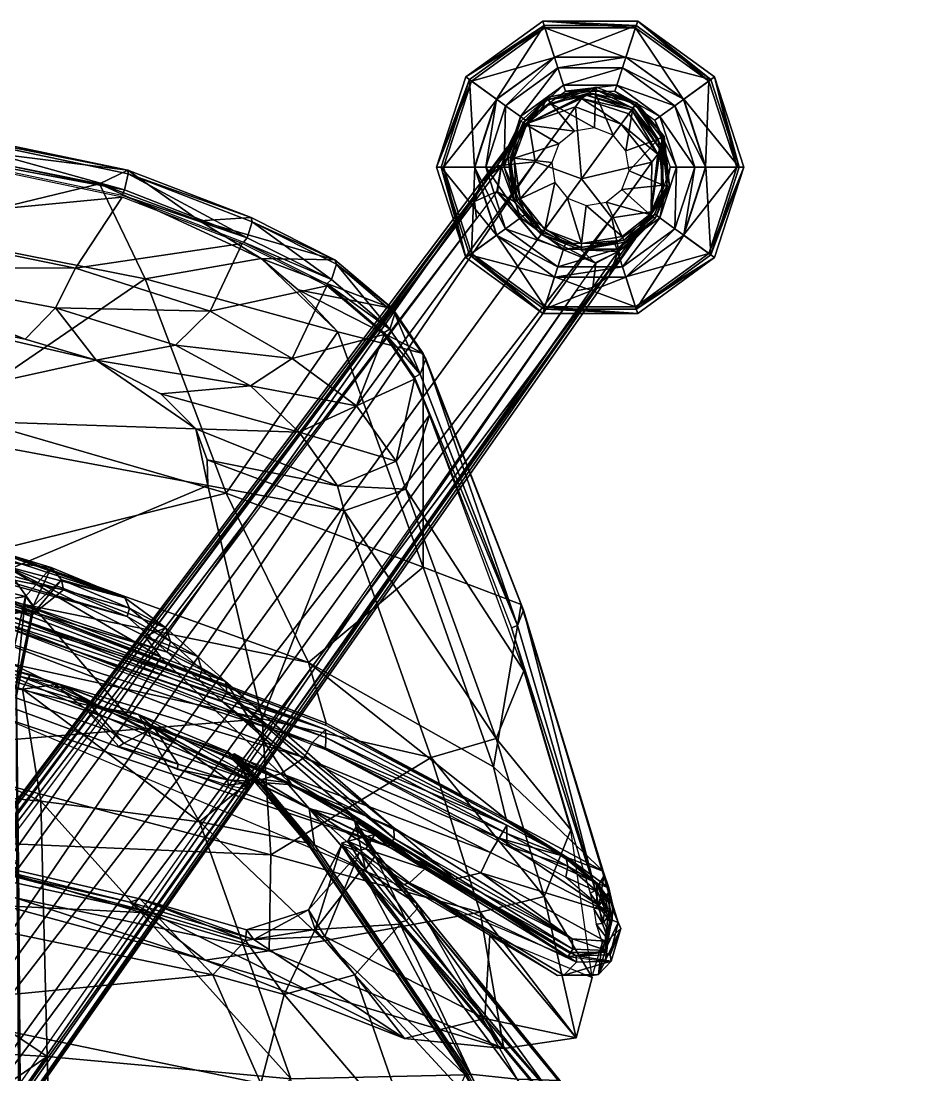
# Model space of a CAD drawing. Header units: inches. Extents: x -13.3 to 13.3, y -2.3 to 23.
# Drawn here: x 3.92 to 9.8, y 16.19 to 23.03 of the extents above; entities that cross this region are included whole.
import ezdxf

# ---------------------------------------------------------------- set-up
doc = ezdxf.new("R2010")
doc.units = ezdxf.units.IN
doc.header["$MEASUREMENT"] = 0
for name, color, linetype in [('AFUSE-3D-042', 42, 'Continuous'), ('AFUSE-3D-043', 43, 'Continuous'), ('AFUSE-3D-072', 72, 'Continuous'), ('AFUSE-3D-073', 73, 'Continuous'), ('AFUSE-3D-074', 74, 'Continuous')]:
    doc.layers.add(name, color=color, linetype=linetype)

msp = doc.modelspace()

# ---------------------------------------------------------------- meshes
at = {"layer": 'AFUSE-3D-042'}
mesh = msp.add_polyface(dxfattribs=at)
corners = [(8.6108, 22.0837, 0.102), (8.4202, 22.6702, 0.102), (7.9213, 23.0327, 0.102), (7.3046, 23.0327, 0.102), (6.8057, 22.6702, 0.102), (6.6151, 22.0837, 0.102), (6.8057, 21.4972, 0.102), (7.3046, 21.1347, 0.102), (7.9213, 21.1347, 0.102), (8.4202, 21.4972, 0.102), (8.6108, 22.0837, 0.1522), (8.4202, 22.6702, 0.1522), (7.9213, 23.0327, 0.1522), (7.3046, 23.0327, 0.1522), (6.8057, 22.6702, 0.1522), (6.6151, 22.0837, 0.1522), (6.8057, 21.4972, 0.1522), (7.3046, 21.1347, 0.1522), (7.9213, 21.1347, 0.1522), (8.4202, 21.4972, 0.1522), (8.3638, 22.0837, 0.289), (8.2204, 22.525, 0.289), (7.845, 22.7978, 0.289), (7.3809, 22.7978, 0.289), (7.0055, 22.525, 0.289), (6.8621, 22.0837, 0.289), (7.0055, 21.6424, 0.289), (7.3809, 21.3696, 0.289), (7.845, 21.3696, 0.289), (8.2204, 21.6424, 0.289), (8.5808, 22.0837, 0.2028), (8.3959, 22.6526, 0.2028), (7.912, 23.0042, 0.2028), (7.3139, 23.0042, 0.2028), (6.83, 22.6526, 0.2028), (6.6451, 22.0837, 0.2028), (6.83, 21.5148, 0.2028), (7.3139, 21.1632, 0.2028), (7.912, 21.1632, 0.2028), (8.3959, 21.5148, 0.2028), (8.2915, 22.0837, 0.3924), (8.1619, 22.4826, 0.3924), (7.8226, 22.7291, 0.3924), (7.4032, 22.7291, 0.3924), (7.0639, 22.4826, 0.3924), (6.9343, 22.0837, 0.3924), (7.0639, 21.6848, 0.3924), (7.4032, 21.4383, 0.3924), (7.8226, 21.4383, 0.3924), (8.1619, 21.6848, 0.3924), (8.1725, 22.0837, 2.6379), (8.0656, 22.4126, 2.6379), (7.7858, 22.6158, 2.6379), (7.44, 22.6158, 2.6379), (7.1603, 22.4126, 2.6379), (7.0534, 22.0837, 2.6379), (7.1603, 21.7548, 2.6379), (7.44, 21.5516, 2.6379), (7.7858, 21.5516, 2.6379), (8.0656, 21.7548, 2.6379), (8.1323, 22.0837, 2.6929), (8.0331, 22.389, 2.6929), (7.7734, 22.5776, 2.6929), (7.4525, 22.5776, 2.6929), (7.1928, 22.389, 2.6929), (7.0936, 22.0837, 2.6929), (7.1928, 21.7785, 2.6929), (7.4525, 21.5898, 2.6929), (7.7734, 21.5898, 2.6929), (8.0331, 21.7785, 2.6929), (8.5647, 22.0837, 0.0477), (8.3829, 22.6431, 0.0477), (7.9071, 22.9889, 0.0477), (7.3188, 22.9889, 0.0477), (6.8429, 22.6431, 0.0477), (6.6612, 22.0837, 0.0477), (6.8429, 21.5243, 0.0477), (7.3188, 21.1785, 0.0477), (7.9071, 21.1785, 0.0477), (8.3829, 21.5243, 0.0477), (8.3618, 22.0837, 0), (8.2188, 22.5239, 0), (7.8444, 22.7959, 0), (7.3815, 22.7959, 0), (7.0071, 22.5239, 0), (6.864, 22.0837, 0), (7.0071, 21.6435, 0), (7.3815, 21.3715, 0), (7.8444, 21.3715, 0), (8.2188, 21.6435, 0)]
mesh.append_faces([[corners[k] for k in face] for face in [(0, 1, 11), (11, 10, 0), (1, 2, 12), (12, 11, 1), (2, 3, 13), (13, 12, 2), (3, 4, 14), (14, 13, 3), (4, 5, 15), (15, 14, 4), (5, 6, 16), (16, 15, 5), (6, 7, 17), (17, 16, 6), (7, 8, 18), (18, 17, 7), (8, 9, 19), (19, 18, 8), (9, 0, 10), (10, 19, 9), (11, 31, 30), (30, 10, 11), (12, 32, 31), (31, 11, 12), (13, 33, 32), (32, 12, 13), (14, 34, 33), (33, 13, 14), (15, 35, 34), (34, 14, 15), (16, 36, 35), (35, 15, 16), (17, 37, 36), (36, 16, 17), (18, 38, 37), (37, 17, 18), (19, 39, 38), (38, 18, 19), (10, 30, 39), (39, 19, 10), (21, 20, 30), (30, 31, 21), (22, 21, 31), (31, 32, 22), (23, 22, 32), (32, 33, 23), (24, 23, 33), (33, 34, 24), (25, 24, 34), (34, 35, 25), (26, 25, 35), (35, 36, 26), (27, 26, 36), (36, 37, 27), (28, 27, 37), (37, 38, 28), (29, 28, 38), (38, 39, 29), (20, 29, 39), (39, 30, 20), (20, 21, 41), (41, 40, 20), (21, 22, 42), (42, 41, 21), (22, 23, 43), (43, 42, 22), (23, 24, 44), (44, 43, 23), (24, 25, 45), (45, 44, 24), (25, 26, 46), (46, 45, 25), (26, 27, 47), (47, 46, 26), (27, 28, 48), (48, 47, 27), (28, 29, 49), (49, 48, 28), (29, 20, 40), (40, 49, 29), (40, 41, 51), (51, 50, 40), (41, 42, 52), (52, 51, 41), (42, 43, 53), (53, 52, 42), (43, 44, 54), (54, 53, 43), (44, 45, 55), (55, 54, 44), (45, 46, 56), (56, 55, 45), (46, 47, 57), (57, 56, 46), (47, 48, 58), (58, 57, 47), (48, 49, 59), (59, 58, 48), (49, 40, 50), (50, 59, 49), (50, 51, 61), (61, 60, 50), (51, 52, 62), (62, 61, 51), (52, 53, 63), (63, 62, 52), (53, 54, 64), (64, 63, 53), (54, 55, 65), (65, 64, 54), (55, 56, 66), (66, 65, 55), (56, 57, 67), (67, 66, 56), (57, 58, 68), (68, 67, 57), (58, 59, 69), (69, 68, 58), (59, 50, 60), (60, 69, 59), (1, 0, 70), (70, 71, 1), (2, 1, 71), (71, 72, 2), (3, 2, 72), (72, 73, 3), (4, 3, 73), (73, 74, 4), (5, 4, 74), (74, 75, 5), (6, 5, 75), (75, 76, 6), (7, 6, 76), (76, 77, 7), (8, 7, 77), (77, 78, 8), (9, 8, 78), (78, 79, 9), (0, 9, 79), (79, 70, 0), (71, 70, 80), (80, 81, 71), (72, 71, 81), (81, 82, 72), (73, 72, 82), (82, 83, 73), (74, 73, 83), (83, 84, 74), (75, 74, 84), (84, 85, 75), (76, 75, 85), (85, 86, 76), (77, 76, 86), (86, 87, 77), (78, 77, 87), (87, 88, 78), (79, 78, 88), (88, 89, 79), (70, 79, 89), (89, 80, 70)]], dxfattribs={"vtx2": -1})
at = {"layer": 'AFUSE-3D-043'}
mesh = msp.add_polyface(dxfattribs=at)
corners = [(7.3333, 22.5368, 2.7693), (7.1635, 22.3834, 2.7693), (7.0774, 22.2173, 3.3984), (7.3058, 22.4749, 3.4656), (7.6522, 22.6032, 2.7693), (7.6068, 22.5673, 3.5517), (7.2558, 22.1182, 4.0863), (7.5181, 22.4763, 3.9321), (7.2138, 22.3723, 3.6695), (7.0064, 22.092, 3.7883), (7.5566, 22.5298, 3.8882), (7.8149, 22.3639, 4.0093), (7.0356, 22.0889, 3.3715), (7.0776, 22.1495, 2.7693), (7.0345, 22.0898, 3.3801), (7.0764, 22.2157, 3.4107), (7.5858, 22.5517, 3.8153), (6.903, 21.985, 3.4682), (7.5563, 22.008, 4.1625), (7.3407, 22.5226, 2.742), (7.1771, 22.3748, 2.7422), (7.6506, 22.5874, 2.742), (7.0936, 22.1475, 2.742), (7.1985, 22.3581, 2.7254), (7.3547, 22.4993, 2.7254), (7.5114, 22.3187, 2.7254), (7.4097, 22.2364, 2.7254), (7.6481, 22.5604, 2.7254), (7.6406, 22.3392, 2.7254), (7.1194, 22.143, 2.7254), (7.3628, 22.1142, 2.7254)]
mesh.append_faces([[corners[k] for k in face] for face in [(0, 1, 2), (2, 3, 0), (4, 0, 3), (3, 5, 4), (6, 7, 8), (8, 9, 6), (10, 7, 11), (12, 2, 1), (1, 13, 12), (14, 15, 2), (10, 16, 8), (8, 7, 10), (5, 3, 8), (8, 16, 5), (8, 3, 2), (2, 15, 8), (8, 15, 17), (7, 6, 18), (18, 11, 7), (0, 19, 20), (20, 1, 0), (4, 21, 19), (19, 0, 4), (13, 1, 20), (20, 22, 13), (23, 24, 25), (25, 26, 23), (24, 27, 28), (28, 25, 24), (29, 23, 26), (26, 30, 29), (24, 23, 20), (20, 19, 24), (27, 24, 19), (19, 21, 27), (23, 29, 22), (22, 20, 23)]], dxfattribs={"vtx2": -1})
mesh = msp.add_polyface(dxfattribs=at)
corners = [(8.0927, 22.2832, 2.7693), (8.0725, 22.2289, 3.5517), (8.0777, 21.9141, 3.4656), (7.8822, 22.4566, 3.8673), (7.8629, 22.4301, 3.9537), (8.0524, 22.1696, 3.8882), (8.0642, 22.2042, 3.8153), (7.8919, 22.47, 3.5494), (7.8149, 22.3639, 4.0093), (8.0135, 22.1164, 3.9321), (8.0086, 21.7949, 3.6695), (7.9159, 22.503, 2.7693), (7.5563, 22.008, 4.1625), (7.5858, 22.5517, 3.8153), (7.5566, 22.5298, 3.8882), (7.6068, 22.5673, 3.5517), (7.6522, 22.6032, 2.7693), (8.1281, 21.9594, 2.7693), (8.1123, 21.962, 2.742), (8.0782, 22.2768, 2.742), (7.9066, 22.4902, 2.742), (7.6506, 22.5874, 2.742), (8.0532, 22.266, 2.7254), (8.0858, 21.9681, 2.7254), (7.8656, 22.0613, 2.7254), (7.8452, 22.1906, 2.7254), (7.8906, 22.4682, 2.7254), (7.7628, 22.2923, 2.7254), (7.6481, 22.5604, 2.7254), (7.6406, 22.3392, 2.7254)]
mesh.append_faces([[corners[k] for k in face] for face in [(0, 1, 2), (3, 4, 5), (5, 6, 3), (6, 1, 7), (7, 3, 6), (8, 9, 5), (5, 4, 8), (10, 6, 5), (1, 6, 10), (1, 0, 11), (11, 7, 1), (9, 8, 12), (3, 13, 14), (14, 4, 3), (13, 3, 7), (7, 15, 13), (8, 4, 14), (15, 7, 11), (11, 16, 15), (17, 18, 19), (19, 0, 17), (0, 19, 20), (20, 11, 0), (11, 20, 21), (21, 16, 11), (22, 23, 24), (24, 25, 22), (26, 22, 25), (25, 27, 26), (28, 26, 27), (27, 29, 28), (23, 22, 19), (19, 18, 23), (22, 26, 20), (20, 19, 22), (26, 28, 21), (21, 20, 26)]], dxfattribs={"vtx2": -1})
mesh = msp.add_polyface(dxfattribs=at)
corners = [(7.2939, 21.647, 2.7693), (7.5531, 21.5468, 2.7693), (7.6452, 21.4638, 3.4541), (7.2717, 21.6164, 3.492), (7.6486, 21.4608, 3.4686), (7.2711, 21.6155, 3.5111), (7.0073, 21.9267, 3.4686), (6.8753, 21.7511, 3.5122), (6.8627, 21.8606, 3.4369), (7.0345, 22.0898, 3.3801), (7.0112, 21.9244, 3.4541), (7.1186, 21.8625, 2.7693), (6.903, 21.985, 3.4682), (7.0764, 22.2157, 3.4107), (7.0356, 22.0889, 3.3715), (7.0776, 22.1495, 2.7693), (7.0774, 22.2173, 3.3984), (7.0064, 22.092, 3.7883), (7.2138, 22.3723, 3.6695), (7.5536, 21.563, 2.7421), (7.8319, 21.6111, 2.742), (7.3032, 21.6598, 2.742), (7.1339, 21.868, 2.7421), (7.0936, 22.1475, 2.742), (7.5569, 21.5886, 2.7254), (7.3185, 21.6807, 2.7254), (7.4656, 21.8832, 2.7254), (7.5878, 21.8364, 2.7254), (7.1572, 21.879, 2.7254), (7.3833, 21.985, 2.7254), (7.1194, 22.143, 2.7254), (7.3628, 22.1142, 2.7254)]
mesh.append_faces([[corners[k] for k in face] for face in [(0, 1, 2), (2, 3, 0), (4, 5, 3), (3, 2, 4), (6, 7, 8), (8, 9, 6), (0, 3, 10), (10, 11, 0), (9, 8, 12), (12, 13, 9), (11, 10, 14), (14, 15, 11), (16, 14, 9), (9, 14, 10), (10, 6, 9), (6, 10, 3), (3, 5, 6), (12, 17, 18), (1, 19, 20), (0, 21, 19), (19, 1, 0), (11, 22, 21), (21, 0, 11), (15, 23, 22), (22, 11, 15), (24, 25, 26), (26, 27, 24), (25, 28, 29), (29, 26, 25), (28, 30, 31), (31, 29, 28), (25, 24, 19), (19, 21, 25), (28, 25, 21), (21, 22, 28), (30, 28, 22), (22, 23, 30)]], dxfattribs={"vtx2": -1})
mesh = msp.add_polyface(dxfattribs=at)
corners = [(8.1281, 21.9594, 2.7693), (8.0777, 21.9141, 3.4656), (7.9032, 21.6172, 3.3984), (8.0346, 21.7505, 2.7693), (8.0927, 22.2832, 2.7693), (7.7539, 21.7563, 4.0863), (7.8061, 21.511, 3.7883), (8.0086, 21.7949, 3.6695), (8.0135, 22.1164, 3.9321), (7.7953, 21.5371, 3.3801), (7.902, 21.6158, 3.4107), (7.7363, 21.3796, 3.4682), (7.5531, 21.5468, 2.7693), (7.8388, 21.5965, 2.7693), (7.7941, 21.5378, 3.3715), (7.6452, 21.4638, 3.4541), (8.0524, 22.1696, 3.8882), (8.0725, 22.2289, 3.5517), (7.5563, 22.008, 4.1625), (8.0223, 21.7607, 2.7422), (8.1123, 21.962, 2.742), (7.8319, 21.6111, 2.742), (8.0858, 21.9681, 2.7254), (7.9998, 21.776, 2.7254), (7.8187, 21.9392, 2.7254), (7.8656, 22.0613, 2.7254), (7.8197, 21.6343, 2.7254), (7.5569, 21.5886, 2.7254), (7.5878, 21.8364, 2.7254), (7.717, 21.8568, 2.7254), (7.5536, 21.563, 2.7421)]
mesh.append_faces([[corners[k] for k in face] for face in [(0, 1, 2), (2, 3, 0), (1, 0, 4), (5, 6, 7), (7, 8, 5), (9, 10, 11), (12, 13, 14), (14, 15, 12), (14, 13, 3), (3, 2, 14), (2, 10, 9), (9, 14, 2), (15, 14, 9), (16, 8, 7), (7, 1, 17), (7, 10, 2), (2, 1, 7), (11, 10, 7), (7, 6, 11), (18, 5, 8), (3, 19, 20), (20, 0, 3), (21, 13, 12), (13, 21, 19), (19, 3, 13), (22, 23, 24), (24, 25, 22), (26, 27, 28), (28, 29, 26), (23, 26, 29), (29, 24, 23), (23, 22, 20), (20, 19, 23), (27, 26, 21), (21, 30, 27), (21, 26, 23), (23, 19, 21)]], dxfattribs={"vtx2": -1})
mesh = msp.add_polyface(dxfattribs=at)
corners = [(1.9799, 13.1804, 5.4662), (7.7363, 21.3796, 3.4682), (7.8061, 21.511, 3.7883), (1.8843, 13.2096, 7.2621), (7.6486, 21.4608, 3.4686), (7.7953, 21.5371, 3.3801), (7.6304, 21.3029, 3.4369), (7.5223, 21.281, 3.5122), (1.4995, 13.6716, 7.7513), (1.7559, 13.4339, 7.6491), (7.7539, 21.7563, 4.0863), (7.5563, 22.008, 4.1625), (7.6452, 21.4638, 3.4541), (1.904, 13.1705, 5.4094), (1.8443, 13.1959, 5.4724), (0.8839, 13.9767, 5.4662), (0.9412, 13.8948, 7.2621), (7.0064, 22.092, 3.7883), (6.903, 21.985, 3.4682), (0.6253, 13.6334, 5.5461), (0.6836, 13.5476, 7.404), (0.3187, 13.3398, 5.6322), (0.9122, 13.4272, 7.8368), (1.1942, 13.842, 7.6491), (1.1896, 13.245, 7.9349), (0.6541, 13.5682, 5.4917), (0.8979, 13.9014, 5.4094), (7.2558, 22.1182, 4.0863), (0.362, 13.2808, 5.5728), (0.6909, 13.5237, 5.5564), (0.9405, 13.8525, 5.4724), (6.8627, 21.8606, 3.4369), (6.8753, 21.7511, 3.5122)]
mesh.append_faces([[corners[k] for k in face] for face in [(0, 1, 2), (2, 3, 0), (4, 5, 6), (6, 7, 4), (8, 9, 10), (10, 11, 8), (1, 6, 5), (5, 4, 12), (9, 3, 2), (2, 10, 9), (13, 14, 7), (7, 6, 13), (0, 13, 6), (6, 1, 0), (15, 16, 17), (17, 18, 15), (19, 20, 16), (16, 15, 19), (20, 19, 21), (22, 23, 16), (16, 20, 22), (22, 24, 8), (8, 23, 22), (21, 19, 25), (19, 15, 26), (26, 25, 19), (8, 11, 27), (27, 23, 8), (28, 25, 29), (25, 26, 30), (30, 29, 25), (23, 27, 17), (17, 16, 23), (26, 31, 32), (32, 30, 26), (15, 18, 31), (31, 26, 15)]], dxfattribs={"vtx2": -1})
at = {"layer": 'AFUSE-3D-072'}
mesh = msp.add_polyface(dxfattribs=at)
corners = [(2.7485, 17.3411, 16.7749), (0.0002, 17.5222, 16.7024), (0.0002, 16.9279, 16.2331), (2.4496, 17.749, 17.5782), (0.0002, 17.9179, 17.5642), (4.7807, 17.2419, 17.8285), (5.1627, 16.8406, 17.1593), (0.0002, 17.9802, 19.5633), (0.0002, 17.9495, 18.5637), (2.4118, 17.8599, 18.5549), (2.4804, 17.7996, 19.591), (0.0002, 17.8191, 22.073), (2.7577, 17.574, 22.134), (0.0002, 18.0866, 24.6043), (3.0946, 17.7236, 24.672), (0.0002, 19.3694, 30.5151), (0.0002, 18.657, 27.6236), (2.9779, 18.2957, 27.6577), (2.8865, 19.0723, 30.6242), (0.0002, 20.6579, 35.0265), (2.7325, 20.4639, 35.1046), (4.6881, 17.3354, 18.7112), (4.6236, 17.313, 19.6092), (5.1127, 16.9353, 22.1074), (5.5277, 16.9971, 24.7557), (5.4819, 18.5024, 30.814), (5.5393, 17.6194, 27.8643), (5.1291, 20.0171, 35.2281), (0.0002, 21.4202, 37.6118), (2.7788, 21.2087, 37.4981), (4.4042, 20.832, 37.1953), (4.8254, 20.6125, 36.8205), (5.4081, 20.6643, 37.3828), (4.9206, 20.9287, 37.8061), (4.1406, 21.1722, 38.056), (3.9431, 20.9676, 37.333), (0.0002, 21.6326, 38.3199), (2.7637, 21.4312, 38.197), (0.0002, 21.9267, 38.6168), (2.8287, 21.7219, 38.4961), (4.2698, 21.4292, 38.2844), (5.1463, 21.1492, 37.9868), (5.0515, 20.3862, 36.3025), (0.0002, 22.4365, 38.5067), (2.956, 22.2294, 38.3941), (4.5737, 21.8905, 38.1733), (5.3539, 21.5879, 37.8322)]
mesh.append_faces([[corners[k] for k in face] for face in [(0, 1, 2), (3, 4, 1), (1, 0, 3), (5, 3, 0), (0, 6, 5), (7, 8, 9), (9, 10, 7), (11, 7, 10), (10, 12, 11), (13, 11, 12), (12, 14, 13), (15, 16, 17), (17, 18, 15), (19, 15, 18), (18, 20, 19), (9, 21, 22), (22, 10, 9), (10, 22, 23), (23, 12, 10), (12, 23, 24), (24, 14, 12), (25, 18, 17), (17, 26, 25), (18, 25, 27), (27, 20, 18), (28, 19, 20), (20, 29, 28), (13, 14, 17), (17, 16, 13), (14, 24, 26), (26, 17, 14), (30, 31, 32), (30, 33, 34), (34, 35, 30), (36, 28, 29), (29, 37, 36), (35, 34, 37), (37, 29, 35), (38, 36, 37), (37, 39, 38), (40, 39, 37), (37, 34, 40), (41, 40, 34), (34, 33, 41), (42, 20, 27), (30, 35, 29), (29, 20, 30), (43, 38, 39), (39, 44, 43), (45, 44, 39), (39, 40, 45), (46, 45, 40), (42, 31, 30), (30, 20, 42), (8, 4, 3), (3, 9, 8), (9, 3, 5), (5, 21, 9)]], dxfattribs={"vtx2": -1})
mesh = msp.add_polyface(dxfattribs=at)
corners = [(5.3756, 17.0635, 17.8863), (4.7807, 17.2419, 17.8285), (5.1627, 16.8406, 17.1593), (5.8274, 17.1362, 17.8243), (5.6256, 16.7131, 17.2526), (4.6881, 17.3354, 18.7112), (5.3806, 17.1331, 18.7071), (5.4288, 17.0703, 19.5338), (4.6236, 17.313, 19.6092), (6.8989, 17.2478, 28.0125), (5.5393, 17.6194, 27.8643), (5.5277, 16.9971, 24.7557), (6.5813, 18.2529, 30.9074), (5.4819, 18.5024, 30.814), (6.0162, 19.8538, 35.4124), (5.1291, 20.0171, 35.2281), (4.8254, 20.6125, 36.8205), (5.0515, 20.3862, 36.3025), (5.7228, 20.3647, 36.7409), (5.4081, 20.6643, 37.3828), (4.9206, 20.9287, 37.8061), (4.4042, 20.832, 37.1953), (5.6777, 20.8425, 37.5228), (5.1463, 21.1492, 37.9868), (6.0964, 20.5339, 36.8283), (7.0034, 18.3752, 30.9135), (6.4154, 19.9941, 35.4343), (7.313, 17.3489, 27.9765), (7.5226, 16.4312, 24.917), (5.7837, 17.2622, 18.544), (5.8891, 17.0903, 19.5483), (5.1268, 20.1853, 35.7457), (4.2698, 21.4292, 38.2844), (5.3539, 21.5879, 37.8322), (5.9033, 21.3138, 37.3671), (6.2752, 20.9978, 36.6972), (7.1825, 18.8139, 30.687), (6.5693, 20.4733, 35.2769), (7.4863, 17.7829, 27.7865), (7.6256, 16.8236, 24.378), (6.115, 17.6371, 19.3736), (6.9618, 17.098, 21.9262), (6.9284, 16.5576, 22.0569), (5.9974, 17.6836, 18.2738), (6.3779, 17.1697, 17.1376), (6.112, 17.5027, 17.6474), (6.0854, 16.842, 17.2888), (5.972, 20.0164, 35.8714), (6.3522, 20.1753, 35.9267), (6.4715, 20.7082, 35.9501)]
mesh.append_faces([[corners[k] for k in face] for face in [(0, 1, 2), (3, 0, 4), (5, 6, 7), (7, 8, 5), (9, 10, 11), (10, 9, 12), (12, 13, 10), (13, 12, 14), (14, 15, 13), (16, 17, 18), (18, 19, 16), (19, 20, 21), (22, 23, 20), (20, 19, 22), (19, 18, 24), (24, 22, 19), (25, 26, 14), (14, 12, 25), (27, 25, 12), (12, 9, 27), (28, 27, 9), (7, 6, 29), (29, 30, 7), (15, 31, 17), (32, 23, 33), (34, 33, 23), (23, 22, 34), (22, 24, 35), (35, 34, 22), (36, 37, 26), (26, 25, 36), (38, 36, 25), (25, 27, 38), (39, 38, 27), (40, 41, 42), (42, 30, 40), (40, 30, 29), (29, 43, 40), (44, 45, 3), (3, 46, 44), (17, 31, 47), (47, 18, 17), (18, 47, 48), (48, 24, 18), (24, 48, 49), (49, 35, 24), (31, 15, 14), (14, 47, 31), (47, 14, 26), (26, 48, 47), (48, 26, 37), (37, 49, 48), (5, 1, 0), (0, 6, 5), (6, 0, 3), (3, 29, 6), (3, 45, 43), (43, 29, 3)]], dxfattribs={"vtx2": -1})
mesh = msp.add_polyface(dxfattribs=at)
corners = [(3.6209, 13.8088, 16.2224), (0.0002, 13.7709, 16.0503), (0.0002, 10.9056, 16.4185), (3.8783, 10.7642, 16.6306), (0.0002, 16.1802, 16.0088), (3.3093, 15.7561, 16.1286), (0.0002, 16.9279, 16.2331), (3.0537, 16.6363, 16.3109), (2.7485, 17.3411, 16.7749), (9.0266, 7.7848, 17.832), (9.1037, 10.2887, 17.8737), (6.8799, 10.8308, 17.2043), (6.2867, 13.452, 16.7529), (8.4426, 13.0808, 17.4226), (7.4521, 14.5338, 17.0014), (5.7463, 15.2717, 16.53), (5.6256, 16.7131, 17.2526), (5.1627, 16.8406, 17.1593), (5.4733, 16.1353, 16.7013), (6.4749, 15.7193, 16.8542), (0.0002, 8.0404, 16.7868), (3.9817, 8.1555, 16.9318), (9.6179, 10.2681, 17.7024), (8.9704, 13.0724, 17.3078), (7.99, 14.6196, 16.904), (6.0854, 16.842, 17.2888), (7.0006, 15.8502, 16.8209), (5.3756, 17.0635, 17.8863), (5.8274, 17.1362, 17.8243), (4.6236, 17.313, 19.6092), (5.4288, 17.0703, 19.5338), (6.4067, 16.427, 22.0899), (5.1127, 16.9353, 22.1074), (7.0519, 16.3628, 24.9433), (5.5277, 16.9971, 24.7557), (6.8989, 17.2478, 28.0125), (7.5226, 16.4312, 24.917), (6.9284, 16.5576, 22.0569), (5.8891, 17.0903, 19.5483), (7.313, 17.3489, 27.9765), (7.6256, 16.8236, 24.378), (6.9618, 17.098, 21.9262), (6.3779, 17.1697, 17.1376), (7.3149, 16.0481, 16.4966), (9.3669, 12.7442, 16.9903), (8.4201, 14.5305, 16.4879), (9.7994, 10.061, 17.3127)]
mesh.append_faces([[corners[k] for k in face] for face in [(0, 1, 2), (2, 3, 0), (4, 1, 0), (0, 5, 4), (6, 7, 8), (9, 10, 11), (12, 11, 10), (10, 13, 12), (14, 15, 12), (12, 13, 14), (16, 17, 18), (18, 19, 16), (3, 2, 20), (11, 3, 21), (3, 11, 12), (12, 0, 3), (15, 5, 0), (0, 12, 15), (18, 7, 5), (5, 15, 18), (22, 10, 9), (23, 13, 10), (10, 22, 23), (13, 23, 24), (24, 14, 13), (25, 16, 19), (19, 26, 25), (17, 16, 27), (16, 25, 28), (29, 30, 31), (31, 32, 29), (32, 31, 33), (33, 34, 32), (34, 33, 35), (35, 33, 36), (37, 36, 33), (33, 31, 37), (38, 37, 31), (31, 30, 38), (39, 36, 40), (41, 40, 36), (36, 37, 41), (42, 25, 26), (26, 43, 42), (44, 45, 24), (24, 23, 44), (46, 44, 23), (23, 22, 46), (15, 14, 19), (19, 18, 15), (17, 8, 7), (7, 18, 17), (14, 24, 26), (26, 19, 14), (24, 45, 43), (43, 26, 24), (4, 5, 7), (7, 6, 4)]], dxfattribs={"vtx2": -1})
at = {"layer": 'AFUSE-3D-073'}
mesh = msp.add_polyface(dxfattribs=at)
corners = [(3.8117, 19.2706, 26.793), (3.7527, 19.5969, 28.1386), (5.7846, 18.8679, 27.9071), (1.8672, 19.7098, 26.91), (1.7861, 20.0639, 28.3745), (0.0002, 19.8733, 26.9521), (0.0002, 20.2165, 28.4387), (4.6102, 22.0657, 38.1383), (4.427, 21.9753, 37.5416), (2.9504, 22.2719, 37.7289), (2.977, 22.407, 38.3577), (1.2866, 22.4328, 37.846), (1.3041, 22.5682, 38.458), (1.4154, 21.8503, 35.4392), (0.0002, 21.8865, 35.4092), (0.0002, 22.4835, 37.8432), (3.1559, 21.6684, 35.4387), (4.7229, 21.3591, 35.4751), (1.6338, 20.8234, 31.4063), (0.0002, 20.9382, 31.4645), (3.4499, 20.4894, 31.3487), (5.2502, 19.9675, 31.2798), (4.5888, 21.9364, 38.1955), (4.6125, 22.0414, 38.1728), (2.9745, 22.3842, 38.3934), (2.9609, 22.2776, 38.417), (1.3031, 22.5454, 38.4938), (1.2966, 22.4382, 38.5177), (0.0002, 22.5682, 38.458), (2.956, 22.2422, 38.3941), (4.5737, 21.9034, 38.1733), (1.294, 22.4025, 38.495), (5.8946, 18.4622, 26.5816), (3.8095, 19.2589, 26.7855), (1.8663, 19.6978, 26.9026), (0.0002, 19.8612, 26.9446), (0.0002, 22.599, 38.5063), (0.0002, 22.4915, 38.53), (0.0002, 22.4558, 38.5071)]
mesh.append_faces([[corners[k] for k in face] for face in [(0, 1, 2), (1, 0, 3), (3, 4, 1), (4, 3, 5), (5, 6, 4), (7, 8, 9), (9, 10, 7), (10, 9, 11), (11, 12, 10), (11, 13, 14), (14, 15, 11), (13, 11, 9), (9, 16, 13), (16, 9, 8), (8, 17, 16), (13, 18, 19), (19, 14, 13), (16, 20, 18), (18, 13, 16), (17, 21, 20), (20, 16, 17), (18, 4, 6), (6, 19, 18), (20, 1, 4), (4, 18, 20), (1, 20, 21), (22, 23, 24), (24, 25, 22), (25, 24, 26), (26, 27, 25), (7, 10, 24), (24, 23, 7), (10, 12, 26), (26, 24, 10), (28, 12, 11), (11, 15, 28), (29, 30, 22), (22, 25, 29), (31, 29, 25), (25, 27, 31), (32, 33, 0), (3, 0, 33), (33, 34, 3), (5, 3, 34), (34, 35, 5), (26, 36, 37), (37, 27, 26), (27, 37, 38), (38, 31, 27), (26, 12, 28), (28, 36, 26)]], dxfattribs={"vtx2": -1})
mesh = msp.add_polyface(dxfattribs=at)
corners = [(5.7876, 17.9199, 17.4284), (5.6411, 18.0895, 18.2806), (6.0827, 17.8432, 18.2633), (6.2109, 17.6507, 17.6183), (5.6562, 18.0886, 19.2332), (6.0358, 17.9011, 19.2712), (5.3041, 18.2761, 18.2884), (5.3646, 18.2236, 19.2622), (6.1216, 17.5344, 16.7752), (5.8223, 17.6853, 16.5731), (5.4707, 18.1106, 17.3371), (5.7846, 18.8679, 27.9071), (5.8977, 18.474, 26.5889), (3.8117, 19.2706, 26.793), (6.3287, 21.1658, 36.6529), (5.7171, 21.2883, 36.3342), (5.4774, 21.4904, 36.7927), (5.954, 21.4836, 37.3258), (5.0768, 21.735, 37.2275), (5.4107, 21.7568, 37.7939), (4.427, 21.9753, 37.5416), (4.6102, 22.0657, 38.1383), (5.2502, 19.9675, 31.2798), (4.7229, 21.3591, 35.4751), (5.9753, 21.0151, 35.7), (6.5281, 19.4879, 31.3442), (3.7527, 19.5969, 28.1386), (5.9323, 21.3541, 37.3822), (5.9651, 21.4556, 37.3554), (5.4175, 21.7296, 37.8258), (5.3863, 21.6265, 37.8482), (4.6125, 22.0414, 38.1728), (4.5888, 21.9364, 38.1955), (6.1531, 17.5245, 17.6531), (6.0386, 17.7078, 18.2711), (5.9974, 17.6965, 18.2738), (6.115, 17.65, 19.3735), (6.3108, 21.0328, 36.7031), (5.9033, 21.3267, 37.3671), (5.3626, 21.5975, 37.8284), (4.5737, 21.9034, 38.1733), (6.1104, 17.854, 19.3893), (6.0303, 17.893, 19.2814), (5.652, 18.0796, 19.2434), (5.2905, 18.2722, 18.2888), (5.3521, 18.2187, 19.273), (5.8088, 17.6816, 16.5709), (5.4571, 18.1073, 17.336), (5.8946, 18.4622, 26.5816)]
mesh.append_faces([[corners[k] for k in face] for face in [(0, 1, 2), (2, 3, 0), (2, 1, 4), (4, 5, 2), (1, 6, 7), (7, 4, 1), (0, 8, 9), (9, 10, 0), (10, 6, 1), (1, 0, 10), (11, 12, 13), (14, 15, 16), (16, 17, 14), (17, 16, 18), (18, 19, 17), (18, 20, 21), (21, 19, 18), (22, 23, 24), (24, 25, 22), (24, 23, 16), (16, 15, 24), (20, 18, 16), (16, 23, 20), (22, 11, 26), (11, 22, 25), (27, 28, 29), (29, 30, 27), (30, 29, 31), (31, 32, 30), (17, 19, 29), (29, 28, 17), (19, 21, 31), (31, 29, 19), (33, 34, 35), (36, 35, 34), (37, 27, 38), (39, 38, 27), (27, 30, 39), (40, 39, 30), (30, 32, 40), (41, 5, 42), (5, 4, 43), (43, 42, 5), (7, 6, 44), (44, 45, 7), (4, 7, 45), (45, 43, 4), (10, 9, 46), (46, 47, 10), (6, 10, 47), (47, 44, 6), (13, 12, 48)]], dxfattribs={"vtx2": -1})
mesh = msp.add_polyface(dxfattribs=at)
corners = [(6.0358, 17.9011, 19.2712), (6.1104, 17.854, 19.3893), (6.2063, 17.7934, 19.3739), (6.0827, 17.8432, 18.2633), (6.4805, 17.5816, 20.3636), (7.068, 17.852, 26.4241), (6.9851, 18.1909, 27.6345), (7.697, 17.5145, 26.5538), (5.8977, 18.474, 26.5889), (5.7846, 18.8679, 27.9071), (6.5281, 19.4879, 31.3442), (5.9753, 21.0151, 35.7), (6.5274, 20.875, 35.9045), (7.1638, 19.245, 31.4028), (5.7171, 21.2883, 36.3342), (6.3287, 21.1658, 36.6529), (6.0938, 17.8027, 18.2641), (6.0386, 17.7078, 18.2711), (6.1531, 17.5245, 17.6531), (6.2153, 17.7522, 19.3699), (6.1562, 17.6594, 19.3697), (7.1401, 19.1097, 31.4429), (7.1807, 19.2076, 31.4134), (6.5449, 20.8409, 35.9227), (6.5088, 20.7413, 35.9522), (6.3454, 21.1332, 36.6744), (6.3108, 21.0328, 36.7031), (5.9651, 21.4556, 37.3554), (5.9323, 21.3541, 37.3822), (7.6474, 17.3894, 26.6047), (7.7024, 17.4816, 26.5809), (6.2109, 17.6507, 17.6183), (6.2171, 17.6119, 17.6341), (6.5397, 17.5299, 20.3277), (5.954, 21.4836, 37.3258), (6.115, 17.65, 19.3735), (6.4715, 20.7211, 35.9501), (7.1011, 19.0937, 31.4484), (6.2752, 21.0107, 36.6972), (5.9033, 21.3267, 37.3671), (7.6121, 17.3718, 26.5904), (6.0303, 17.893, 19.2814), (6.0967, 17.8509, 19.3906), (6.4683, 17.5779, 20.3697), (7.4672, 17.6009, 26.3223), (7.4553, 17.5951, 26.3172), (7.064, 17.8407, 26.4166), (5.8946, 18.4622, 26.5816)]
mesh.append_faces([[corners[k] for k in face] for face in [(0, 1, 2), (2, 3, 0), (2, 1, 4), (5, 6, 7), (5, 8, 9), (9, 6, 5), (10, 11, 12), (12, 13, 10), (12, 11, 14), (14, 15, 12), (13, 7, 6), (6, 10, 13), (10, 6, 9), (16, 17, 18), (17, 16, 19), (19, 20, 17), (21, 22, 23), (23, 24, 21), (24, 23, 25), (25, 26, 24), (26, 25, 27), (27, 28, 26), (29, 30, 22), (22, 21, 29), (31, 3, 16), (16, 32, 31), (3, 2, 19), (19, 16, 3), (33, 19, 2), (13, 12, 23), (23, 22, 13), (12, 15, 25), (25, 23, 12), (15, 34, 27), (27, 25, 15), (7, 13, 22), (22, 30, 7), (17, 20, 35), (36, 37, 21), (21, 24, 36), (38, 36, 24), (24, 26, 38), (39, 38, 26), (37, 40, 29), (29, 21, 37), (41, 42, 1), (4, 1, 42), (42, 43, 4), (5, 44, 45), (45, 46, 5), (8, 5, 46), (46, 47, 8)]], dxfattribs={"vtx2": -1})
mesh = msp.add_polyface(dxfattribs=at)
corners = [(2.8724, 14.5309, 14.4423), (2.5188, 15.2294, 14.425), (4.0875, 16.3112, 14.74), (4.1282, 14.6765, 14.5481), (1.1218, 15.6699, 14.3706), (1.1274, 16.4835, 14.4477), (0.0002, 15.7148, 14.3525), (0.0002, 16.5199, 14.4326), (4.1594, 18.7277, 18.068), (4.2174, 18.7082, 18.2264), (4.6806, 18.5312, 18.2249), (4.7416, 18.4179, 17.1242), (3.9259, 18.6955, 16.9237), (3.9755, 18.7919, 17.9901), (4.371, 18.5887, 19.3377), (5.0768, 17.8351, 16.0587), (4.0464, 17.9692, 15.5822), (1.205, 18.2348, 15.1093), (0.0002, 18.1834, 15.0289), (1.2181, 19.2609, 16.5102), (0.0002, 19.3148, 16.4327), (1.1456, 19.4907, 17.975), (0.0002, 19.5685, 17.9694), (2.3735, 15.0784, 14.3349), (1.0849, 15.4745, 14.3071), (1.0724, 15.4372, 14.0465), (2.3049, 15.0434, 14.1005), (0.0002, 15.551, 14.2815), (0.0002, 15.5271, 14.0321), (4.1334, 18.7079, 18.0946), (4.1787, 18.6909, 18.2259), (3.9675, 18.7663, 18.023), (4.3326, 18.5704, 19.3372), (4.5854, 18.3459, 20.5946), (1.1398, 19.4659, 18.0088), (0.0002, 19.5437, 18.0037)]
mesh.append_faces([[corners[k] for k in face] for face in [(0, 1, 2), (2, 3, 0), (1, 4, 5), (5, 2, 1), (5, 4, 6), (6, 7, 5), (8, 9, 10), (8, 11, 12), (12, 13, 8), (10, 9, 14), (15, 16, 12), (17, 16, 2), (2, 5, 17), (7, 18, 17), (17, 5, 7), (16, 17, 19), (19, 12, 16), (17, 18, 20), (20, 19, 17), (12, 19, 21), (21, 13, 12), (21, 19, 20), (20, 22, 21), (1, 23, 24), (24, 4, 1), (25, 24, 23), (23, 26, 25), (4, 24, 27), (27, 6, 4), (25, 28, 27), (27, 24, 25), (9, 8, 29), (29, 30, 9), (8, 13, 31), (31, 29, 8), (14, 9, 30), (30, 32, 14), (33, 14, 32), (13, 21, 34), (34, 31, 13), (34, 21, 22), (22, 35, 34)]], dxfattribs={"vtx2": -1})
mesh = msp.add_polyface(dxfattribs=at)
corners = [(5.9116, 14.2448, 14.8847), (5.6693, 16.1666, 15.1318), (6.8008, 16.1911, 15.7781), (4.1282, 14.6765, 14.5481), (4.0875, 16.3112, 14.74), (5.0768, 17.8351, 16.0587), (5.7846, 17.6963, 16.554), (4.7416, 18.4179, 17.1242), (5.4305, 18.1221, 17.3282), (4.6806, 18.5312, 18.2249), (5.2629, 18.2889, 18.2768), (4.7787, 18.4457, 19.3102), (5.3241, 18.2375, 19.2689), (5.3992, 18.0973, 20.009), (5.2608, 18.1079, 20.3709), (5.3649, 18.085, 20.2006), (4.9381, 18.2085, 20.5408), (4.0464, 17.9692, 15.5822), (4.1594, 18.7277, 18.068), (4.371, 18.5887, 19.3377), (4.5854, 18.3459, 20.5946), (3.9259, 18.6955, 16.9237), (7.7516, 14.4549, 15.7658), (6.8133, 16.1809, 15.8175), (7.7658, 14.4547, 15.8057), (5.7949, 17.6687, 16.5844), (5.4445, 18.0841, 17.3422), (5.2791, 18.2497, 18.2802), (5.3412, 18.199, 19.2643), (5.379, 18.0456, 20.2068), (5.4064, 18.0593, 20.0263), (5.2616, 18.0719, 20.3933), (4.9308, 18.1752, 20.5662), (4.3326, 18.5704, 19.3372), (4.5512, 18.3226, 20.6241)]
mesh.append_faces([[corners[k] for k in face] for face in [(14, 11, 16), (11, 13, 12)]])
mesh.append_faces([[corners[k] for k in face] for face in [(0, 1, 2), (3, 4, 1), (2, 1, 5), (5, 6, 2), (5, 7, 8), (8, 6, 5), (8, 7, 9), (9, 10, 8), (10, 9, 11), (11, 12, 10), (13, 11, 14), (14, 15, 13), (17, 5, 1), (1, 4, 17), (9, 7, 18), (19, 11, 9), (11, 19, 20), (20, 16, 11), (21, 7, 5), (22, 2, 23), (23, 24, 22), (2, 6, 25), (25, 23, 2), (6, 8, 26), (26, 25, 6), (8, 10, 27), (27, 26, 8), (10, 12, 28), (28, 27, 10), (13, 15, 29), (29, 30, 13), (15, 14, 31), (31, 29, 15), (14, 16, 32), (32, 31, 14), (12, 13, 30), (30, 28, 12), (33, 34, 20), (16, 20, 34), (34, 32, 16)]], dxfattribs={"vtx2": -1})
mesh = msp.add_polyface(dxfattribs=at)
corners = [(6.4805, 17.5816, 20.3636), (6.537, 17.5682, 20.3458), (6.2063, 17.7934, 19.3739), (6.4871, 17.3048, 17.0927), (6.1216, 17.5344, 16.7752), (5.7876, 17.9199, 17.4284), (6.2109, 17.6507, 17.6183), (7.5228, 16.9648, 23.1819), (7.4873, 16.9865, 23.1892), (7.7554, 17.1958, 25.4466), (7.7336, 17.3173, 25.8743), (7.7575, 17.2993, 25.8851), (7.7952, 17.1806, 25.4448), (7.6634, 17.4326, 26.1366), (7.7333, 17.4065, 26.2529), (7.4672, 17.6009, 26.3223), (7.697, 17.5145, 26.5538), (7.068, 17.852, 26.4241), (6.1531, 17.5245, 17.6531), (6.2171, 17.6119, 17.6341), (6.0938, 17.8027, 18.2641), (6.1562, 17.6594, 19.3697), (6.2153, 17.7522, 19.3699), (6.5397, 17.5299, 20.3277), (6.4404, 17.439, 20.3281), (6.4176, 17.1912, 17.1474), (6.4883, 17.2703, 17.1184), (7.5249, 16.9224, 23.1786), (7.6931, 17.1754, 25.9201), (7.7614, 17.2595, 25.9007), (7.7316, 17.3767, 26.2839), (7.6698, 17.2882, 26.305), (7.7024, 17.4816, 26.5809), (7.6474, 17.3894, 26.6047), (7.8128, 17.1423, 25.4492), (5.9974, 17.6965, 18.2738), (6.112, 17.5156, 17.6474), (6.4038, 17.4279, 20.3463), (6.115, 17.65, 19.3735), (6.3779, 17.1825, 17.1376), (7.4007, 16.8368, 23.2002), (7.6375, 17.27, 26.2858), (7.6519, 17.1696, 25.9155), (7.6121, 17.3718, 26.5904), (6.4683, 17.5779, 20.3697), (7.4736, 16.9856, 23.1925), (7.7425, 17.1903, 25.4489), (7.7196, 17.3154, 25.8727), (7.6524, 17.4266, 26.1299), (7.4553, 17.5951, 26.3172), (6.8202, 16.1917, 15.7964), (5.8088, 17.6816, 16.5709), (5.8223, 17.6853, 16.5731)]
mesh.append_faces([[corners[k] for k in face] for face in [(0, 1, 2), (3, 4, 5), (5, 6, 3), (7, 1, 0), (0, 8, 7), (9, 10, 11), (11, 12, 9), (11, 10, 13), (13, 14, 11), (14, 13, 15), (15, 16, 14), (16, 15, 17), (18, 19, 20), (21, 22, 23), (23, 24, 21), (25, 26, 19), (19, 18, 25), (24, 23, 27), (28, 29, 30), (30, 31, 28), (31, 30, 32), (32, 33, 31), (3, 6, 19), (19, 26, 3), (2, 1, 23), (27, 23, 1), (12, 11, 29), (29, 34, 12), (11, 14, 30), (30, 29, 11), (14, 16, 32), (32, 30, 14), (35, 36, 18), (37, 38, 21), (21, 24, 37), (36, 39, 25), (25, 18, 36), (40, 37, 24), (41, 42, 28), (28, 31, 41), (43, 41, 31), (31, 33, 43), (8, 0, 44), (44, 45, 8), (10, 9, 46), (46, 47, 10), (13, 10, 47), (47, 48, 13), (15, 13, 48), (48, 49, 15), (50, 51, 52)]], dxfattribs={"vtx2": -1})
mesh = msp.add_polyface(dxfattribs=at)
corners = [(8.2186, 14.5163, 16.1027), (7.1385, 16.1635, 16.1115), (7.4164, 16.1556, 16.3983), (8.5212, 14.581, 16.3564), (6.1216, 17.5344, 16.7752), (6.4871, 17.3048, 17.0927), (7.5228, 16.9648, 23.1819), (7.4873, 16.9865, 23.1892), (7.7031, 16.9888, 24.3502), (7.7426, 16.9715, 24.3478), (7.7554, 17.1958, 25.4466), (7.7952, 17.1806, 25.4448), (6.8334, 16.1964, 15.7981), (5.8223, 17.6853, 16.5731), (7.7953, 14.4579, 15.7855), (8.526, 14.5792, 16.3986), (8.4606, 14.555, 16.4837), (9.4076, 12.7671, 16.9836), (7.4194, 16.1382, 16.4372), (7.3538, 16.077, 16.5008), (6.4883, 17.2703, 17.1184), (6.4176, 17.1912, 17.1474), (7.5249, 16.9224, 23.1786), (7.4417, 16.8396, 23.1904), (6.4404, 17.439, 20.3281), (7.7486, 16.9295, 24.3497), (7.6667, 16.8423, 24.3663), (7.8128, 17.1423, 25.4492), (7.7292, 17.0682, 25.47), (7.7614, 17.2595, 25.9007), (7.6931, 17.1754, 25.9201), (9.4681, 12.7643, 16.8539), (6.537, 17.5682, 20.3458), (7.3149, 16.0609, 16.4966), (8.4201, 14.5434, 16.4879), (6.3779, 17.1825, 17.1376), (7.4007, 16.8368, 23.2002), (7.6253, 16.8367, 24.3737), (7.6907, 17.0514, 25.477), (7.6519, 17.1696, 25.9155), (7.4736, 16.9856, 23.1925), (7.6893, 16.9869, 24.3526), (7.7425, 17.1903, 25.4489), (6.8202, 16.1917, 15.7964), (7.7816, 14.4544, 15.7873)]
mesh.append_faces([[corners[k] for k in face] for face in [(0, 1, 2), (2, 3, 0), (1, 4, 5), (5, 2, 1), (6, 7, 8), (8, 9, 6), (8, 10, 11), (11, 9, 8), (12, 13, 4), (4, 1, 12), (14, 12, 1), (1, 0, 14), (15, 16, 17), (16, 15, 18), (18, 19, 16), (19, 18, 20), (20, 21, 19), (22, 23, 24), (23, 22, 25), (25, 26, 23), (26, 25, 27), (27, 28, 26), (28, 27, 29), (29, 30, 28), (31, 3, 15), (3, 2, 18), (18, 15, 3), (2, 5, 20), (20, 18, 2), (32, 6, 22), (6, 9, 25), (25, 22, 6), (9, 11, 27), (27, 25, 9), (33, 34, 16), (16, 19, 33), (35, 33, 19), (19, 21, 35), (24, 23, 36), (37, 36, 23), (23, 26, 37), (38, 37, 26), (26, 28, 38), (39, 38, 28), (28, 30, 39), (8, 7, 40), (40, 41, 8), (10, 8, 41), (41, 42, 10), (13, 12, 43), (12, 14, 44), (44, 43, 12)]], dxfattribs={"vtx2": -1})
at = {"layer": 'AFUSE-3D-074'}
mesh = msp.add_polyface(dxfattribs=at)
corners = [(3.5499, 18.9118, 24.684), (1.7296, 19.321, 24.6856), (1.7946, 19.5068, 25.7328), (3.6482, 19.0558, 25.6714), (3.3587, 18.8239, 23.5034), (1.6213, 19.207, 23.5049), (2.9485, 19.0139, 20.434), (1.3974, 19.2973, 20.5724), (2.7693, 19.5427, 18.1481), (1.2698, 19.8205, 18.1512), (2.495, 20.0402, 15.9018), (1.127, 20.2861, 15.8397), (2.3786, 20.0143, 14.5783), (0.9998, 20.2546, 14.5969), (2.3402, 19.6938, 13.5706), (0.9539, 19.9025, 13.5297), (2.3286, 19.0497, 12.6772), (0.9029, 19.1381, 12.5802), (3.9468, 19.2973, 13.7182), (4.1118, 19.4858, 14.7185), (4.592, 19.2892, 16.0502), (3.8098, 19.496, 16.9047), (2.0282, 19.7634, 14.4431), (1.9764, 19.4555, 13.6604), (3.9917, 19.1799, 13.8117), (2.1125, 19.903, 15.7971), (4.1931, 19.3406, 14.7493), (2.1418, 19.749, 17.0525), (2.0947, 19.8537, 16.4675), (4.8663, 18.9363, 16.6724), (0.0002, 19.9668, 16.992), (1.829, 19.6052, 26.2878), (3.733, 19.1503, 26.1994), (1.864, 19.6926, 26.9067), (3.8082, 19.2341, 26.7821), (1.8647, 19.6402, 26.9335), (3.8097, 19.1818, 26.8088), (4.6067, 19.1684, 16.0051), (0.0002, 19.992, 16.442), (1.864, 19.5617, 26.9431), (3.8082, 19.1032, 26.8186), (2.2705, 19.6276, 17.5264), (2.7652, 18.9763, 19.9692), (0.0002, 19.3469, 19.9812), (0.0002, 19.8885, 17.428)]
mesh.append_faces([[corners[k] for k in face] for face in [(0, 1, 2), (2, 3, 0), (4, 5, 1), (1, 0, 4), (6, 7, 5), (5, 4, 6), (8, 9, 7), (7, 6, 8), (10, 11, 9), (9, 8, 10), (12, 13, 11), (11, 10, 12), (14, 15, 13), (13, 12, 14), (16, 17, 15), (15, 14, 16), (16, 14, 18), (14, 12, 19), (12, 10, 20), (21, 10, 8), (22, 23, 24), (25, 22, 26), (27, 28, 29), (28, 27, 30), (3, 2, 31), (31, 32, 3), (32, 31, 33), (33, 34, 32), (34, 33, 35), (35, 36, 34), (28, 25, 37), (25, 28, 38), (36, 35, 39), (39, 40, 36), (41, 42, 43), (27, 41, 44)]], dxfattribs={"vtx2": -1})
mesh = msp.add_polyface(dxfattribs=at)
corners = [(3.5499, 18.9118, 24.684), (3.6482, 19.0558, 25.6714), (5.7561, 18.2519, 25.4469), (5.4299, 18.0944, 23.3622), (3.3587, 18.8239, 23.5034), (4.5981, 18.5326, 20.2622), (2.9485, 19.0139, 20.434), (4.0127, 19.2118, 17.9466), (2.7693, 19.5427, 18.1481), (3.9468, 19.2973, 13.7182), (3.8308, 18.7783, 12.7706), (2.3286, 19.0497, 12.6772), (4.1118, 19.4858, 14.7185), (2.3402, 19.6938, 13.5706), (4.592, 19.2892, 16.0502), (2.3786, 20.0143, 14.5783), (3.8098, 19.496, 16.9047), (2.495, 20.0402, 15.9018), (4.8584, 19.0934, 16.6767), (4.8254, 18.9033, 17.7587), (4.7208, 19.0402, 17.3225), (3.8882, 18.6518, 12.8375), (3.9917, 19.1799, 13.8117), (1.9764, 19.4555, 13.6604), (4.1931, 19.3406, 14.7493), (2.0282, 19.7634, 14.4431), (4.6067, 19.1684, 16.0051), (2.1125, 19.903, 15.7971), (4.8663, 18.9363, 16.6724), (5.0707, 18.7535, 17.1979), (2.1418, 19.749, 17.0525), (6.3033, 17.6747, 20.0864), (2.7652, 18.9763, 19.9692), (2.2705, 19.6276, 17.5264), (3.7765, 18.5178, 22.8452), (3.8862, 18.7111, 12.8047), (3.996, 19.2335, 13.7672), (4.181, 19.4061, 14.7371), (4.6209, 19.2218, 16.0293), (3.733, 19.1503, 26.1994), (5.8098, 18.3487, 25.9911), (3.8924, 17.5795, 11.7839), (2.0947, 19.8537, 16.4675), (5.2199, 18.6201, 17.5815), (3.9013, 17.5471, 11.8341)]
mesh.append_faces([[corners[k] for k in face] for face in [(0, 1, 2), (3, 4, 0), (5, 6, 4), (4, 3, 5), (6, 5, 7), (7, 8, 6), (9, 10, 11), (12, 9, 13), (14, 12, 15), (8, 7, 16), (14, 17, 16), (16, 18, 14), (19, 20, 16), (16, 7, 19), (21, 22, 23), (22, 24, 25), (24, 26, 27), (28, 29, 30), (31, 32, 33), (34, 32, 31), (21, 35, 36), (36, 22, 21), (24, 37, 38), (1, 39, 40), (41, 10, 35), (36, 9, 12), (12, 37, 36), (26, 28, 42), (33, 30, 29), (29, 43, 33), (9, 36, 35), (35, 10, 9), (37, 12, 14), (44, 35, 21), (22, 36, 37), (37, 24, 22)]], dxfattribs={"vtx2": -1})
mesh = msp.add_polyface(dxfattribs=at)
corners = [(5.7561, 18.2519, 25.4469), (5.6052, 18.1474, 24.5003), (3.5499, 18.9118, 24.684), (5.4299, 18.0944, 23.3622), (5.6748, 18.0742, 20.1762), (4.5981, 18.5326, 20.2622), (4.8254, 18.9033, 17.7587), (4.0127, 19.2118, 17.9466), (5.2445, 18.746, 17.5919), (6.3376, 17.7958, 20.0697), (4.7208, 19.0402, 17.3225), (5.0641, 18.9072, 17.2047), (4.8584, 19.0934, 16.6767), (3.8098, 19.496, 16.9047), (2.2705, 19.6276, 17.5264), (5.2199, 18.6201, 17.5815), (6.3033, 17.6747, 20.0864), (4.6209, 19.2218, 16.0293), (4.6067, 19.1684, 16.0051), (4.1931, 19.3406, 14.7493), (5.2528, 18.6757, 17.583), (6.341, 17.7272, 20.0768), (5.8098, 18.3487, 25.9911), (3.6482, 19.0558, 25.6714), (5.8937, 18.4345, 26.5736), (3.733, 19.1503, 26.1994), (3.8082, 19.2341, 26.7821), (3.8097, 19.1818, 26.8088), (5.8954, 18.3822, 26.6003), (7.0708, 17.8119, 26.4134), (4.8663, 18.9363, 16.6724), (4.888, 19.0057, 16.6728), (5.0921, 18.8214, 17.1979), (5.0707, 18.7535, 17.1979), (4.592, 19.2892, 16.0502), (4.181, 19.4061, 14.7371), (3.8082, 19.1032, 26.8186), (5.8937, 18.3036, 26.61)]
mesh.append_faces([[corners[k] for k in face] for face in [(0, 1, 2), (2, 1, 3), (4, 5, 3), (5, 4, 6), (6, 7, 5), (8, 6, 4), (4, 9, 8), (10, 6, 8), (8, 11, 10), (10, 11, 12), (12, 13, 10), (14, 15, 16), (17, 18, 19), (15, 20, 21), (22, 0, 23), (24, 22, 25), (25, 26, 24), (24, 26, 27), (27, 28, 24), (29, 24, 28), (30, 31, 32), (32, 33, 30), (32, 11, 8), (8, 20, 32), (17, 34, 12), (12, 31, 17), (34, 17, 35), (20, 8, 9), (28, 27, 36), (36, 37, 28), (11, 32, 31), (31, 12, 11), (33, 32, 20), (20, 15, 33), (18, 17, 31), (31, 30, 18)]], dxfattribs={"vtx2": -1})
mesh = msp.add_polyface(dxfattribs=at)
corners = [(6.9653, 17.6345, 25.3198), (6.9028, 17.5029, 24.3974), (5.6052, 18.1474, 24.5003), (5.7561, 18.2519, 25.4469), (7.7312, 17.2477, 25.4701), (6.7344, 17.4614, 23.2528), (5.4299, 18.0944, 23.3622), (5.6748, 18.0742, 20.1762), (6.3376, 17.7958, 20.0697), (7.495, 17.0751, 23.167), (3.8308, 18.7783, 12.7706), (3.8924, 17.5795, 11.7839), (2.3952, 17.6259, 11.6796), (1.9063, 18.2455, 12.3183), (3.8896, 17.5359, 11.895), (3.8882, 18.6518, 12.8375), (6.3033, 17.6747, 20.0864), (7.4677, 16.959, 23.1654), (3.7765, 18.5178, 22.8452), (6.341, 17.7272, 20.0768), (5.2199, 18.6201, 17.5815), (7.5002, 17.0083, 23.166), (7.0222, 17.7285, 25.8291), (5.8098, 18.3487, 25.9911), (7.0708, 17.8119, 26.4134), (5.8937, 18.4345, 26.5736), (7.4553, 17.6064, 26.3092), (7.6513, 17.4374, 26.1259), (5.8954, 18.3822, 26.6003), (7.0717, 17.7596, 26.4402), (7.4674, 17.5466, 26.3271), (7.6612, 17.3789, 26.1457), (3.8862, 18.7111, 12.8047), (3.9013, 17.5471, 11.8341), (5.2528, 18.6757, 17.583), (5.8937, 18.3036, 26.61), (7.0708, 17.6811, 26.4499), (7.4553, 17.4755, 26.3457), (7.6513, 17.3066, 26.1624)]
mesh.append_faces([[corners[k] for k in face] for face in [(0, 1, 2), (2, 3, 0), (1, 0, 4), (2, 1, 5), (5, 6, 2), (6, 5, 7), (8, 7, 5), (5, 9, 8), (10, 11, 12), (13, 14, 15), (16, 17, 18), (19, 16, 20), (16, 19, 21), (22, 0, 3), (3, 23, 22), (24, 22, 23), (23, 25, 24), (26, 27, 22), (22, 24, 26), (4, 0, 22), (22, 27, 4), (28, 29, 24), (27, 26, 30), (30, 31, 27), (26, 24, 29), (29, 30, 26), (32, 33, 11), (8, 19, 34), (19, 8, 9), (29, 28, 35), (35, 36, 29), (31, 30, 37), (37, 38, 31), (30, 29, 36), (36, 37, 30), (15, 14, 33)]], dxfattribs={"vtx2": -1})
mesh = msp.add_polyface(dxfattribs=at)
corners = [(2.6745, 13.152, 10.7568), (3.8861, 14.5579, 10.8274), (3.8941, 12.9057, 10.7702), (3.9024, 15.8497, 11.0449), (2.3425, 14.6154, 10.832), (3.8924, 17.5795, 11.7839), (2.4304, 15.8271, 11.0319), (7.7312, 17.2477, 25.4701), (7.7102, 17.0595, 24.3463), (6.9028, 17.5029, 24.3974), (7.495, 17.0751, 23.167), (6.7344, 17.4614, 23.2528), (1.7868, 16.2936, 11.3071), (3.9089, 15.8547, 11.1632), (3.8896, 17.5359, 11.895), (2.8657, 12.859, 11.0432), (3.9341, 12.9192, 10.8808), (3.8803, 14.6803, 10.9509), (2.0473, 15.2339, 11.0273), (3.9347, 12.9134, 10.8241), (3.8975, 14.6396, 10.8901), (3.9137, 15.8411, 11.1011), (3.9013, 17.5471, 11.8341), (7.5002, 17.0083, 23.166), (7.4677, 16.959, 23.1654), (6.3033, 17.6747, 20.0864), (7.7413, 17.1887, 25.472), (7.7202, 17, 24.3456), (7.6513, 17.4374, 26.1259), (7.6612, 17.3789, 26.1457), (6.341, 17.7272, 20.0768), (7.7312, 17.1169, 25.4701), (7.7102, 16.9286, 24.3463), (7.6513, 17.3066, 26.1624)]
mesh.append_faces([[corners[k] for k in face] for face in [(0, 1, 2), (3, 1, 4), (5, 3, 6), (7, 8, 9), (9, 8, 10), (10, 11, 9), (12, 13, 14), (15, 16, 17), (17, 13, 18), (16, 19, 20), (20, 17, 16), (13, 21, 22), (22, 14, 13), (23, 24, 25), (8, 7, 26), (26, 27, 8), (10, 8, 27), (27, 23, 10), (7, 28, 29), (29, 26, 7), (20, 1, 3), (3, 21, 20), (1, 20, 19), (19, 2, 1), (5, 22, 21), (21, 3, 5), (10, 23, 30), (27, 26, 31), (31, 32, 27), (24, 23, 27), (27, 32, 24), (26, 29, 33), (33, 31, 26), (17, 20, 21), (21, 13, 17)]], dxfattribs={"vtx2": -1})

doc.saveas('drawing.dxf')
